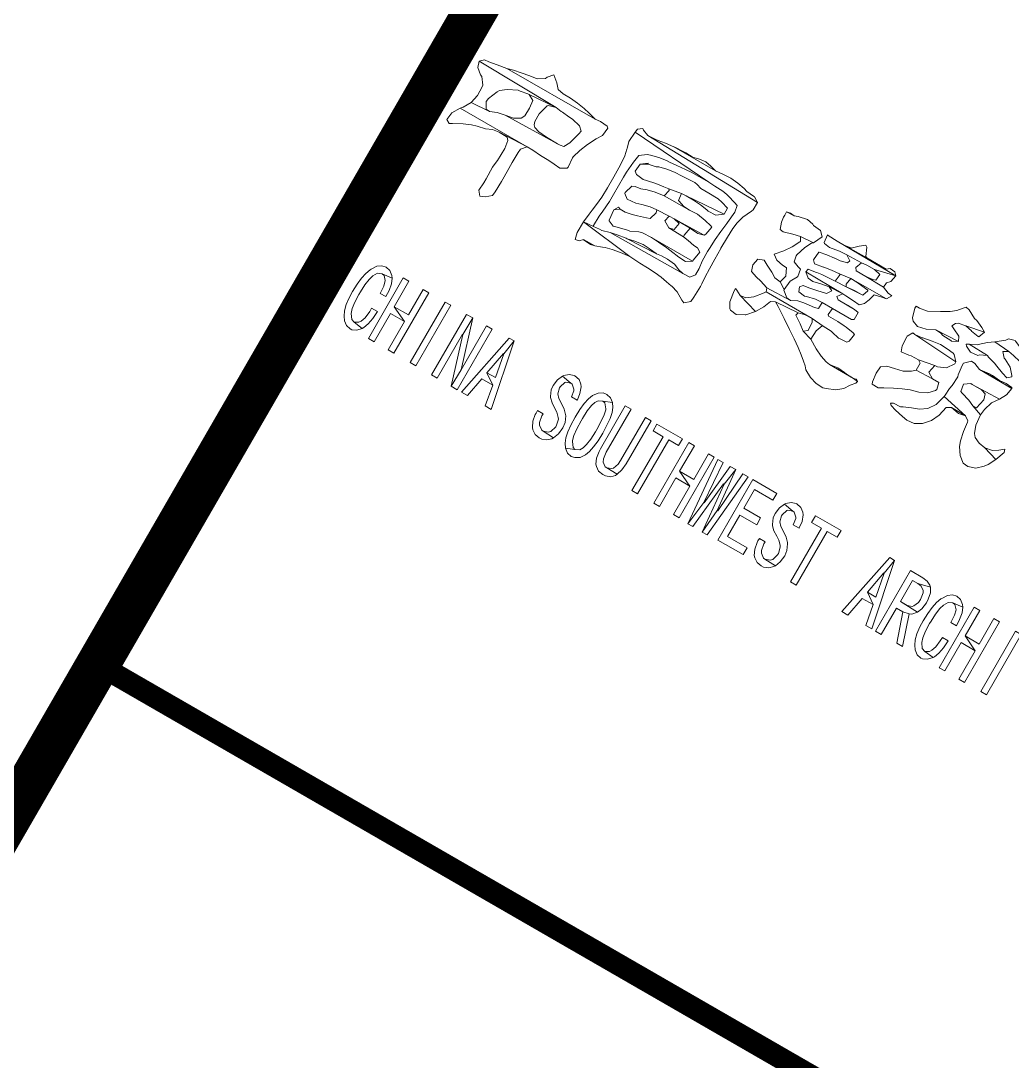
# Model space of a CAD drawing. Header units: millimetres. Extents: x 216654360 to 218309126, y 218099985 to 219647706.
# Drawn here: x 217537440 to 217551062, y 219225308 to 219239613 of the extents above; entities that cross this region are included whole.
import ezdxf
from ezdxf.enums import TextEntityAlignment as Align

# ---------------------------------------------------------------- set-up
doc = ezdxf.new("R2010")
doc.units = ezdxf.units.MM
doc.header["$LTSCALE"] = 1000
doc.layers.add('A-ANNO-TTLB', color=7, linetype='Continuous')
doc.layers.add('BTTK', color=7, linetype='Continuous')
doc.styles.add('A_Standard', font='SIMPLEX', dxfattribs={"width": 0.7, "bigfont": 'HZ'})
doc.styles.add('XN_02', font='STZHONGS.TTF', dxfattribs={"width": 0.8})

# ---------------------------------------------------------------- blocks, each defined once
blk = doc.blocks.new('2017-0911-140129')
at = {"lineweight": 0}
for points in [[(-62.436, 20.317), (-62.675, 20.284), (-62.8, 20.251), (-63.381, 20.24), (-63.407, 20.24), (-62.084, 20.24), (-62.264, 20.284)], [(-59.232, 20.343), (-59.486, 20.284), (-59.592, 20.244), (-59.831, 20.24), (-59.831, 20.134), (-59.831, 20.067), (-59.813, 19.921), (-59.739, 19.726), (-59.636, 19.715), (-59.379, 19.792), (-59.155, 19.84), (-58.765, 19.873), (-58.641, 20.134), (-58.765, 20.262), (-58.769, 20.262), (-59.001, 20.284), (-59.037, 20.306), (-59.041, 20.306)], [(-57.483, 20.531), (-57.63, 20.413), (-57.792, 20.262), (-57.806, 20.259), (-57.983, 20.24), (-57.288, 20.24), (-57.329, 20.259), (-57.432, 20.497)], [(-54.249, 20.435), (-54.37, 20.284), (-54.418, 20.226), (-54.565, 20.112), (-54.793, 19.976), (-55.109, 19.81), (-55.139, 19.799), (-55.341, 19.77), (-55.451, 19.77), (-55.451, 19.704), (-55.377, 19.446), (-55.319, 19.373), (-55.139, 19.303), (-54.892, 19.362), (-54.657, 19.48), (-53.955, 19.513), (-54.025, 19.641), (-54.242, 19.748), (-54.334, 19.792), (-54.279, 19.898), (-54.22, 19.943), (-53.992, 19.983), (-53.467, 20.09), (-53.591, 20.167), (-53.812, 20.262), (-53.889, 20.281), (-54.135, 20.413)], [(-67.254, 20.306), (-67.379, 20.156), (-67.405, 20.104), (-67.596, 19.983), (-67.809, 19.95), (-68.055, 19.902), (-68.276, 19.858), (-68.463, 19.81), (-65.663, 19.818), (-65.883, 19.876), (-66.071, 19.917), (-66.302, 19.954), (-66.534, 19.976), (-66.769, 19.983), (-66.949, 20.012), (-67.074, 20.156)], [(-64.531, 20.053), (-64.546, 19.744), (-64.498, 19.553), (-64.491, 19.535), (-64.454, 19.351), (-64.432, 19.072), (-64.425, 18.697), (-64.421, 18.351), (-64.428, 18.05), (-64.45, 17.8), (-64.48, 17.602), (-64.502, 17.469), (-64.527, 17.205), (-64.226, 17.234), (-64.237, 17.264), (-64.226, 17.558), (-64.211, 17.727), (-64.189, 18.05), (-64.189, 18.271), (-64.189, 18.546), (-64.189, 18.825), (-64.186, 18.983), (-64.156, 19.318), (-64.12, 19.546), (-63.939, 19.682), (-63.851, 19.715), (-63.623, 19.777), (-63.399, 19.81), (-63.304, 19.814), (-63.08, 19.829), (-62.822, 19.854), (-62.8, 19.858), (-62.646, 19.869), (-62.403, 19.873), (-62.084, 19.876)], [(-64.399, 20.248), (-64.516, 20.156), (-64.531, 20.053), (-62.084, 19.876), (-61.889, 19.865), (-61.628, 19.851), (-61.488, 19.832), (-61.43, 19.814), (-61.198, 19.748), (-61.099, 19.711), (-61.055, 19.52), (-61.092, 19.167), (-61.095, 19.138), (-61.125, 18.87), (-61.147, 18.594), (-61.161, 18.307), (-61.165, 18.208), (-61.161, 17.903), (-61.128, 17.686), (-61.132, 17.488), (-61.235, 17.348), (-61.452, 17.341), (-63.741, 17.322), (-63.748, 17.319), (-63.976, 17.256), (-64.046, 17.256), (-64.226, 17.234), (-64.527, 17.205), (-62.947, 17.021), (-62.848, 17.014), (-62.62, 17.003), (-62.37, 16.999), (-62.12, 16.977), (-61.918, 16.955), (-61.724, 16.918), (-61.558, 16.893), (-61.544, 16.889), (-61.338, 16.83), (-61.11, 16.698), (-61.025, 16.661), (-60.875, 16.786), (-60.864, 16.933), (-60.856, 17.278), (-60.856, 17.363), (-60.871, 17.569), (-60.882, 17.826), (-60.889, 18.12), (-60.893, 18.458), (-60.893, 18.469), (-60.889, 18.825), (-60.878, 19.101), (-60.856, 19.296), (-60.798, 19.509), (-60.676, 19.77), (-60.658, 19.825), (-60.651, 20.064), (-64.182, 20.148), (-64.355, 20.218)], [(-61.617, 20.273), (-61.867, 20.262), (-62.084, 20.24), (-63.407, 20.24), (-63.656, 20.211), (-63.866, 20.178), (-63.932, 20.163), (-64.182, 20.148), (-60.651, 20.064), (-60.801, 20.156), (-60.831, 20.156), (-61.055, 20.178), (-61.165, 20.211), (-61.386, 20.255)], [(-63.039, 20.262), (-63.12, 20.259), (-63.381, 20.24), (-62.8, 20.251)], [(-59.721, 20.262), (-59.831, 20.24), (-59.592, 20.244)], [(-58.541, 20.248), (-58.516, 20.027), (-58.494, 20.005), (-58.321, 19.972), (-58.027, 20.027), (-57.806, 20.042), (-57.343, 20.049), (-57.185, 20.071), (-56.946, 20.071), (-56.351, 20.218), (-58.218, 20.233), (-58.516, 20.24)], [(-57.343, 20.049), (-57.806, 20.042), (-57.648, 19.939), (-57.678, 19.858), (-57.884, 19.81), (-58.045, 19.792), (-58.049, 19.792), (-58.28, 19.77), (-58.497, 19.726), (-58.508, 19.718), (-58.53, 19.469), (-58.449, 19.384), (-58.189, 19.424), (-58.185, 19.428), (-57.961, 19.465), (-57.722, 19.491), (-57.38, 19.531), (-56.256, 19.538), (-56.171, 19.682), (-56.296, 19.696), (-56.487, 19.774), (-57.057, 19.788), (-57.362, 19.792), (-57.417, 19.862)], [(-56.586, 20.306), (-56.675, 20.24), (-57.288, 20.24), (-57.983, 20.24), (-58.218, 20.233), (-56.351, 20.218), (-56.428, 20.299)], [(-56.351, 20.218), (-56.946, 20.071), (-56.748, 20.027), (-56.766, 19.832), (-56.847, 19.807), (-57.057, 19.788), (-56.487, 19.774), (-56.476, 19.921), (-56.392, 20.009)], [(-53.467, 20.09), (-53.992, 19.983), (-53.794, 19.939), (-53.79, 19.939), (-53.558, 19.898), (-53.536, 19.898)], [(-52.621, 20.31), (-52.801, 20.262), (-52.849, 20.196), (-53.088, 20.005), (-52.621, 19.961), (-52.452, 19.935), (-52.224, 19.876), (-52.037, 19.799), (-51.795, 19.718), (-51.648, 19.704), (-51.611, 19.854), (-51.721, 19.957), (-51.923, 20.082), (-52.151, 20.156), (-52.158, 20.156), (-52.342, 20.192), (-52.603, 20.306)], [(-65.505, 19.832), (-65.663, 19.818), (-68.463, 19.81), (-68.739, 19.759), (-68.981, 19.718), (-69.11, 19.704), (-69.22, 19.597), (-66.751, 19.553), (-66.571, 19.531), (-66.537, 19.531), (-66.317, 19.513), (-66.196, 19.502), (-65.946, 19.443), (-65.832, 19.34), (-65.85, 19.237), (-65.935, 18.903), (-66.03, 18.73), (-66.137, 18.715), (-66.218, 18.715), (-67.857, 18.678), (-68.085, 18.623), (-68.283, 18.546), (-68.842, 18.513), (-68.966, 18.289), (-69.022, 18.226), (-66.894, 18.223), (-66.721, 18.219), (-66.46, 18.201), (-66.196, 18.197), (-66.012, 18.179), (-65.832, 18.164), (-65.652, 18.267), (-65.641, 18.3), (-65.67, 18.587), (-65.663, 18.616), (-65.597, 18.855), (-65.498, 19.105), (-65.362, 19.362), (-65.262, 19.531), (-65.237, 19.77), (-65.277, 19.81)], [(-58.765, 19.873), (-59.155, 19.84), (-59.093, 19.726), (-59.104, 19.7), (-59.214, 19.483), (-59.361, 19.27), (-59.541, 19.061), (-59.398, 18.954), (-59.199, 18.91), (-59.074, 18.91), (-59.07, 18.91), (-58.964, 18.697), (-59.019, 18.48), (-58.821, 18.355), (-58.791, 18.631), (-58.677, 18.844), (-58.674, 18.847), (-58.714, 19.061), (-58.802, 19.083), (-58.964, 19.145), (-59.001, 19.318), (-58.993, 19.351), (-58.909, 19.641), (-58.802, 19.832)], [(-53.088, 20.005), (-53.25, 19.884), (-53.448, 19.704), (-53.459, 19.696), (-53.665, 19.597), (-53.07, 19.575), (-53.026, 19.553), (-52.801, 19.491), (-52.706, 19.45), (-52.478, 19.362), (-52.309, 19.307), (-52.206, 19.402), (-52.224, 19.435), (-52.375, 19.604), (-52.603, 19.726), (-52.64, 19.74), (-52.765, 19.876), (-52.621, 19.961)], [(-69.22, 19.597), (-69.165, 19.435), (-69.003, 19.296), (-68.944, 19.277), (-68.805, 19.083), (-68.794, 19.028), (-68.786, 18.759), (-68.842, 18.513), (-68.283, 18.546), (-68.39, 18.557), (-68.5, 18.737), (-68.481, 18.844), (-68.371, 19.123), (-68.327, 19.182), (-68.158, 19.311), (-67.886, 19.446), (-67.831, 19.446), (-67.614, 19.491), (-67.574, 19.498), (-66.751, 19.553)], [(-66.751, 19.553), (-67.574, 19.498), (-67.397, 19.402), (-67.379, 19.175), (-67.379, 18.932), (-67.434, 18.818), (-67.614, 18.715), (-67.857, 18.678), (-66.218, 18.715), (-66.571, 18.719), (-66.824, 18.741), (-66.982, 18.785), (-67.037, 18.844), (-67.063, 18.928), (-67.063, 19.171), (-66.986, 19.469), (-66.967, 19.498)], [(-62.418, 19.671), (-62.642, 19.66), (-62.804, 19.656), (-63.039, 19.641), (-63.271, 19.608), (-63.487, 19.553), (-63.55, 19.52), (-63.778, 19.469), (-63.969, 19.366), (-63.991, 19.123), (-63.914, 19.061), (-63.686, 19.039), (-63.598, 19.061), (-63.333, 19.112), (-63.094, 19.152), (-62.947, 19.167), (-62.587, 19.233), (-62.444, 19.237), (-61.286, 19.325), (-61.29, 19.513), (-61.507, 19.575), (-61.635, 19.604), (-61.937, 19.619), (-62.19, 19.619), (-62.334, 19.66)], [(-63.796, 19.491), (-63.969, 19.366), (-63.778, 19.469)], [(-56.256, 19.538), (-57.38, 19.531), (-57.193, 19.531), (-57.02, 19.513), (-56.822, 19.491), (-56.814, 19.472), (-56.873, 19.296), (-57.38, 19.274), (-57.722, 19.252), (-57.861, 19.244), (-58.13, 19.23), (-58.28, 19.211), (-58.313, 19.197), (-58.53, 19.167), (-58.552, 19.072), (-57.362, 19.061), (-57.266, 19.053), (-57.016, 19.035), (-56.822, 19.017), (-56.711, 19.123), (-56.675, 19.233), (-56.656, 19.274), (-56.605, 19.469), (-56.388, 19.513)], [(-57.38, 19.531), (-57.722, 19.491), (-57.696, 19.476), (-57.722, 19.252), (-57.38, 19.274), (-57.421, 19.336)], [(-53.955, 19.513), (-54.657, 19.48), (-54.495, 19.469), (-54.411, 19.443), (-54.154, 19.424), (-54.124, 19.424)], [(-53.665, 19.597), (-53.738, 19.553), (-53.702, 19.513), (-53.522, 19.424), (-53.305, 19.446), (-53.272, 19.48), (-53.07, 19.575)], [(-62.587, 19.233), (-62.947, 19.167), (-62.922, 19.13), (-62.966, 18.932), (-62.165, 18.943), (-62.352, 18.954), (-62.55, 19.017), (-62.558, 19.02)], [(-61.286, 19.325), (-62.444, 19.237), (-62.205, 19.233), (-61.977, 19.219), (-61.757, 19.189), (-61.705, 19.175), (-61.47, 19.189)], [(-57.138, 19.299), (-57.38, 19.274), (-56.873, 19.296), (-56.913, 19.299)], [(-54.345, 19.189), (-54.587, 19.16), (-54.856, 19.105), (-54.874, 19.097), (-55.091, 19.083), (-53.738, 18.991), (-53.882, 19.145), (-53.926, 19.156), (-54.124, 19.186)], [(-53.378, 19.215), (-53.54, 19.061), (-53.54, 18.991), (-53.503, 18.715), (-53.492, 18.66), (-53.503, 18.373), (-53.522, 18.267), (-53.54, 18.05), (-53.547, 18.006), (-52.765, 17.837), (-52.64, 17.749), (-52.636, 17.712), (-52.603, 17.436), (-52.548, 17.172), (-52.489, 17.025), (-52.349, 16.815), (-52.169, 16.676), (-52.015, 16.665), (-51.806, 16.731), (-51.629, 16.893), (-51.563, 16.988), (-51.445, 17.212), (-51.864, 17.341), (-52.07, 17.37), (-52.243, 17.451), (-52.309, 17.536), (-52.393, 17.76), (-52.423, 18.072), (-52.728, 18.179), (-52.904, 18.26), (-53.162, 18.329), (-53.213, 18.348), (-53.253, 18.565), (-53.088, 18.675), (-53.037, 18.675), (-52.188, 18.697), (-52.081, 18.899), (-52.044, 19.123), (-53.07, 19.134), (-53.268, 19.211)], [(-61.918, 18.954), (-62.165, 18.943), (-62.966, 18.932), (-63.223, 18.899), (-63.454, 18.847), (-63.612, 18.781), (-63.778, 18.759), (-63.866, 18.719), (-63.939, 18.48), (-63.932, 18.454), (-63.8, 18.344), (-63.543, 18.373), (-63.381, 18.425), (-63.146, 18.484), (-62.947, 18.502), (-62.569, 18.524), (-62.414, 18.528), (-61.47, 18.546), (-61.444, 18.594), (-61.397, 18.844), (-61.444, 18.862), (-61.65, 18.91)], [(-58.552, 19.072), (-58.405, 18.954), (-58.247, 18.939), (-58.027, 18.994), (-57.788, 19.035), (-57.362, 19.061)], [(-57.362, 19.061), (-57.788, 19.035), (-57.667, 18.976), (-57.759, 18.844), (-58.031, 18.778), (-58.262, 18.734), (-58.424, 18.715), (-58.497, 18.631), (-58.435, 18.498), (-58.244, 18.48), (-58.189, 18.495), (-57.942, 18.55), (-57.74, 18.565), (-57.413, 18.565), (-56.803, 18.565), (-56.744, 18.598), (-56.748, 18.825), (-56.873, 18.844), (-57.395, 18.844), (-57.468, 18.91)], [(-55.161, 19.09), (-55.252, 18.932), (-55.249, 18.91), (-55.234, 18.631), (-55.183, 18.48), (-54.947, 18.502), (-54.881, 18.517), (-54.657, 18.524), (-54.19, 18.609), (-54.106, 18.62), (-53.882, 18.715), (-53.738, 18.932), (-53.738, 18.991), (-55.091, 19.083)], [(-52.243, 19.167), (-52.445, 19.145), (-52.981, 19.145), (-53.07, 19.134), (-52.044, 19.123), (-52.052, 19.149)], [(-52.676, 19.167), (-52.772, 19.167), (-52.981, 19.145), (-52.445, 19.145)], [(-59.703, 18.781), (-59.864, 18.715), (-59.908, 18.509), (-59.842, 18.333), (-59.651, 18.267), (-59.497, 18.234), (-59.254, 18.157), (-58.516, 18.179), (-58.641, 18.197), (-58.821, 18.329), (-58.821, 18.355), (-59.019, 18.48), (-59.199, 18.502), (-59.35, 18.598), (-59.559, 18.697)], [(-57.097, 18.851), (-57.395, 18.844), (-56.873, 18.844)], [(-54.19, 18.609), (-54.657, 18.524), (-54.569, 18.465), (-54.569, 18.245), (-54.062, 18.267), (-54.242, 18.373)], [(-52.188, 18.697), (-53.037, 18.675), (-52.746, 18.671), (-52.603, 18.631), (-52.552, 18.473), (-52.621, 18.179), (-52.728, 18.179), (-52.423, 18.072), (-52.405, 18.252), (-52.324, 18.502)], [(-62.569, 18.524), (-62.947, 18.502), (-62.918, 18.421), (-62.984, 18.201), (-63.08, 18.168), (-63.326, 18.094), (-63.469, 18.057), (-63.668, 18.01), (-63.829, 18.01), (-63.973, 17.914), (-63.939, 17.602), (-63.932, 17.583), (-63.759, 17.514), (-63.748, 17.517), (-63.524, 17.58), (-63.363, 17.62), (-63.293, 17.627), (-63.072, 17.73), (-62.966, 17.756), (-62.694, 17.771), (-61.397, 17.771), (-61.386, 17.811), (-61.341, 18.083), (-61.452, 18.157), (-61.577, 18.157), (-61.775, 18.201), (-61.937, 18.223), (-62.414, 18.237), (-62.606, 18.351)], [(-61.47, 18.546), (-62.414, 18.528), (-61.904, 18.524), (-61.893, 18.52), (-61.65, 18.502)], [(-62.414, 18.528), (-62.227, 18.48), (-62.264, 18.267), (-62.414, 18.237), (-61.937, 18.223), (-61.951, 18.274), (-61.904, 18.524)], [(-57.413, 18.565), (-57.74, 18.565), (-57.737, 18.565), (-57.74, 18.373), (-57.85, 18.348), (-58.17, 18.307), (-58.336, 18.271), (-58.516, 18.179), (-59.254, 18.157), (-59.217, 18.05), (-57.755, 18.05), (-57.391, 18.013), (-57.127, 18.01), (-57.09, 17.995), (-56.855, 17.944), (-56.829, 17.944), (-56.605, 17.966), (-56.564, 18.013), (-56.531, 18.245), (-56.583, 18.271), (-56.822, 18.307), (-56.891, 18.315), (-57.104, 18.326), (-57.395, 18.329), (-57.428, 18.362)], [(-69.022, 18.226), (-69.158, 17.999), (-69.183, 17.771), (-69.073, 17.708), (-69, 17.749), (-68.739, 17.888), (-68.529, 17.98), (-68.371, 18.028), (-68.14, 18.079), (-67.956, 18.157), (-67.761, 18.186), (-66.894, 18.223)], [(-66.894, 18.223), (-67.761, 18.186), (-67.508, 18.179), (-67.441, 18.105), (-67.405, 17.874), (-67.416, 17.492), (-67.423, 17.473), (-67.441, 17.264), (-67.434, 16.893), (-67.434, 16.768), (-67.452, 16.525), (-67.346, 16.396), (-67.214, 16.455), (-67.056, 16.591), (-67.045, 16.709), (-67.037, 17.043), (-67.037, 17.117), (-67.037, 17.363), (-67.037, 17.646), (-67.037, 17.966), (-67.03, 18.076)], [(-63.895, 18.035), (-63.973, 17.914), (-63.829, 18.01)], [(-59.217, 18.05), (-59.251, 17.999), (-59.442, 17.76), (-59.618, 17.631), (-59.783, 17.605), (-59.199, 17.44), (-59.067, 17.657), (-58.982, 17.881), (-58.857, 17.944), (-58.17, 17.988), (-57.972, 18.039), (-57.755, 18.05)], [(-57.755, 18.05), (-57.703, 17.966), (-57.685, 17.708), (-57.792, 17.62), (-57.505, 17.536), (-57.487, 17.811), (-57.413, 18.01), (-57.391, 18.013)], [(-53.863, 18.267), (-54.062, 18.267), (-54.569, 18.245), (-54.668, 18.157), (-54.87, 18.046), (-55.109, 17.988), (-55.322, 17.94), (-55.469, 17.837), (-55.484, 17.627), (-55.451, 17.363), (-55.429, 17.311), (-55.234, 17.3), (-55.094, 17.385), (-54.863, 17.51), (-54.646, 17.613), (-54.437, 17.694), (-54.242, 17.749), (-54.201, 17.76), (-53.981, 17.863), (-53.827, 18.028), (-53.816, 18.068)], [(-61.397, 17.771), (-62.694, 17.771), (-62.459, 17.756), (-62.187, 17.73), (-61.977, 17.708), (-61.83, 17.686), (-61.801, 17.679), (-61.551, 17.668)], [(-58.17, 17.988), (-58.857, 17.944), (-58.729, 17.863), (-58.42, 17.664), (-58.144, 17.48), (-57.902, 17.315), (-57.692, 17.164), (-57.52, 17.032), (-57.376, 16.918), (-57.27, 16.823), (-57.2, 16.742), (-56.983, 16.617), (-56.766, 16.551), (-56.55, 16.547), (-56.465, 16.573), (-56.215, 16.676), (-56.039, 16.812), (-55.936, 16.977), (-55.829, 17.106), (-55.811, 17.172), (-55.947, 17.187), (-56.711, 17.194), (-56.825, 17.209), (-57.02, 17.275), (-57.248, 17.381), (-57.505, 17.536), (-57.792, 17.62), (-57.972, 17.756), (-58.189, 17.899)], [(-53.547, 18.006), (-53.614, 17.73), (-53.621, 17.708), (-53.768, 17.492), (-53.955, 17.363), (-54.161, 17.282), (-54.37, 17.194), (-54.437, 17.161), (-54.657, 17.15), (-54.731, 17.106), (-54.675, 17.062), (-54.51, 17.01), (-54.26, 16.955), (-54.106, 16.922), (-53.889, 16.948), (-53.683, 17.062), (-53.669, 17.08), (-53.518, 17.26), (-53.408, 17.492), (-53.342, 17.771), (-53.217, 17.837), (-52.765, 17.837)], [(-52.765, 17.837), (-53.217, 17.837), (-53.217, 17.837), (-52.967, 17.793)], [(-62.014, 17.477), (-62.209, 17.473), (-62.352, 17.451), (-63.252, 17.407), (-63.285, 17.403), (-63.543, 17.363), (-63.741, 17.322), (-61.452, 17.341), (-61.595, 17.374), (-61.775, 17.451)], [(-62.793, 17.488), (-63.072, 17.451), (-63.252, 17.407), (-62.352, 17.451), (-62.359, 17.451), (-62.587, 17.473), (-62.602, 17.477)], [(-59.993, 17.708), (-59.993, 17.631), (-59.945, 17.311), (-59.846, 17.15), (-59.813, 17.124), (-59.622, 17.095), (-59.398, 17.212), (-59.383, 17.227), (-59.199, 17.44), (-59.783, 17.605), (-59.938, 17.686)], [(-51.376, 17.58), (-51.504, 17.473), (-51.648, 17.385), (-51.864, 17.341), (-51.445, 17.212), (-51.343, 17.492)], [(-64.527, 17.205), (-64.535, 16.87), (-64.516, 16.804), (-64.48, 16.676), (-64.369, 16.698), (-64.281, 16.786), (-63.932, 16.793), (-63.723, 16.87), (-63.656, 16.893), (-63.462, 16.948), (-63.227, 16.988), (-62.947, 17.021)], [(-56.465, 17.223), (-56.711, 17.194), (-55.947, 17.187), (-56.171, 17.194), (-56.245, 17.209)], [(-55.866, 17.212), (-55.947, 17.187), (-55.811, 17.172)], [(-63.932, 16.793), (-64.281, 16.786), (-64.278, 16.782), (-64.046, 16.764)], [(-68.603, 13.42), (-68.724, 13.394), (-68.838, 13.31), (-68.93, 13.163), (-68.944, 13.137), (-68.996, 12.99), (-69.036, 12.817), (-69.058, 12.611), (-69.066, 12.376), (-69.058, 12.185), (-69.036, 11.979), (-68.992, 11.81), (-68.93, 11.678), (-68.853, 11.572), (-68.739, 11.483), (-68.61, 11.454), (-68.559, 11.458), (-68.434, 11.516), (-68.327, 11.634), (-68.61, 11.667), (-68.702, 11.7), (-68.797, 11.836), (-68.842, 11.965), (-68.867, 12.156), (-68.875, 12.398), (-68.875, 12.476), (-68.864, 12.703), (-68.838, 12.891), (-68.797, 13.027), (-68.72, 13.155), (-68.603, 13.207), (-68.309, 13.24), (-68.353, 13.299), (-68.467, 13.391)], [(-68.309, 13.24), (-68.603, 13.207), (-68.537, 13.196), (-68.437, 13.086), (-68.397, 12.935), (-68.382, 12.714), (-68.209, 12.714), (-68.213, 12.905), (-68.246, 13.093)], [(-67.864, 13.398), (-68.044, 13.398), (-68.044, 11.476), (-67.864, 11.476), (-67.864, 12.376), (-67.416, 12.376), (-67.864, 12.589)], [(-67.232, 13.398), (-67.416, 13.398), (-67.416, 12.589), (-67.864, 12.589), (-67.416, 12.376), (-67.416, 11.476), (-67.232, 11.476)], [(-66.541, 11.476), (-66.721, 11.476), (-66.721, 13.398), (-66.541, 13.398), (-66.541, 11.476)], [(-65.843, 13.398), (-66.038, 13.398), (-66.038, 11.476), (-65.858, 11.476), (-65.858, 12.872), (-65.85, 12.872)], [(-65.843, 13.398), (-65.85, 12.872), (-65.417, 11.476), (-65.409, 12.005)], [(-65.222, 13.398), (-65.402, 13.398), (-65.402, 12.005), (-65.409, 12.005), (-65.417, 11.476), (-65.222, 11.476)], [(-64.538, 13.42), (-64.696, 13.42), (-65.09, 11.476), (-64.899, 11.476), (-64.788, 12.071), (-64.443, 12.071), (-64.752, 12.288), (-64.623, 12.972), (-64.608, 12.972)], [(-64.538, 13.42), (-64.608, 12.972), (-64.483, 12.288), (-64.752, 12.288), (-64.443, 12.071), (-64.333, 11.476), (-64.145, 11.476)], [(-62.903, 13.244), (-62.973, 13.086), (-62.999, 12.894), (-62.984, 12.762), (-62.911, 12.6), (-62.892, 12.571), (-62.789, 12.468), (-62.642, 12.376), (-62.543, 12.31), (-62.44, 12.207), (-62.414, 12.167), (-62.37, 11.994), (-62.37, 11.943), (-62.425, 11.77), (-62.477, 11.711), (-62.613, 11.667), (-62.271, 11.656), (-62.209, 11.814), (-62.187, 12.016), (-62.209, 12.178), (-62.282, 12.343), (-62.308, 12.376), (-62.414, 12.483), (-62.55, 12.578), (-62.686, 12.667), (-62.771, 12.758), (-62.819, 12.928), (-62.815, 12.961), (-62.764, 13.13), (-62.745, 13.148), (-62.613, 13.196)], [(-62.613, 13.42), (-62.635, 13.42), (-62.767, 13.38), (-62.881, 13.277), (-62.903, 13.244), (-62.613, 13.196), (-62.565, 13.188), (-62.455, 13.097), (-62.436, 13.056), (-62.407, 12.872), (-62.227, 12.872), (-62.227, 12.887), (-62.253, 13.075), (-62.315, 13.251), (-62.356, 13.31), (-62.466, 13.394)], [(-61.599, 13.42), (-61.709, 13.402), (-61.826, 13.328), (-61.922, 13.196), (-61.922, 13.196), (-61.973, 13.063), (-62.01, 12.894), (-62.032, 12.689), (-62.04, 12.442), (-62.04, 12.439), (-62.032, 12.196), (-62.01, 11.99), (-61.973, 11.821), (-61.922, 11.689), (-61.845, 11.572), (-61.599, 11.667), (-61.672, 11.693), (-61.771, 11.825), (-61.782, 11.851), (-61.819, 11.987), (-61.841, 12.185), (-61.849, 12.442), (-61.849, 12.516), (-61.838, 12.758), (-61.812, 12.942), (-61.771, 13.06), (-61.716, 13.148), (-61.599, 13.207), (-61.349, 13.306), (-61.463, 13.391)], [(-61.349, 13.306), (-61.599, 13.207), (-61.529, 13.188), (-61.426, 13.06), (-61.415, 13.038), (-61.382, 12.902), (-61.363, 12.703), (-61.356, 12.442), (-61.356, 12.376), (-61.367, 12.13), (-61.389, 11.946), (-61.426, 11.825), (-61.485, 11.73), (-61.599, 11.667), (-61.845, 11.572), (-61.731, 11.483), (-61.599, 11.454), (-61.488, 11.476), (-61.371, 11.553), (-61.275, 11.689), (-61.228, 11.821), (-61.194, 11.99), (-61.172, 12.196), (-61.165, 12.442), (-61.172, 12.685), (-61.194, 12.894), (-61.228, 13.063), (-61.275, 13.196)], [(-60.82, 13.398), (-61.003, 13.398), (-61.003, 12.038), (-61, 11.954), (-60.967, 11.763), (-60.9, 11.612), (-60.856, 11.557), (-60.742, 11.48), (-60.592, 11.454), (-60.507, 11.461), (-60.375, 11.513), (-60.279, 11.612), (-60.254, 11.663), (-60.592, 11.667), (-60.643, 11.674), (-60.757, 11.759), (-60.794, 11.836), (-60.82, 12.038)], [(-60.184, 13.398), (-60.364, 13.398), (-60.364, 12.038), (-60.375, 11.913), (-60.426, 11.759), (-60.463, 11.719), (-60.592, 11.667), (-60.254, 11.663), (-60.202, 11.829), (-60.184, 12.038)], [(-59.188, 13.398), (-59.996, 13.398), (-59.996, 13.185), (-59.68, 13.185), (-59.68, 11.476), (-59.5, 11.476), (-59.5, 13.185), (-59.188, 13.185)], [(-58.81, 13.398), (-58.99, 13.398), (-58.99, 11.476), (-58.81, 11.476), (-58.81, 12.376), (-58.361, 12.376), (-58.81, 12.589)], [(-58.181, 13.398), (-58.361, 13.398), (-58.361, 12.589), (-58.81, 12.589), (-58.361, 12.376), (-58.361, 11.476), (-58.181, 11.476)], [(-57.891, 13.398), (-58.064, 13.398), (-57.891, 11.454), (-57.803, 12.174)], [(-57.498, 13.398), (-57.67, 13.398), (-57.788, 12.174), (-57.803, 12.174), (-57.891, 11.454), (-57.733, 11.454), (-57.59, 12.894), (-57.575, 12.894)], [(-57.498, 13.398), (-57.575, 12.894), (-57.435, 11.454), (-57.38, 12.174)], [(-57.104, 13.398), (-57.277, 13.398), (-57.362, 12.174), (-57.38, 12.174), (-57.435, 11.454), (-57.277, 11.454)], [(-56.193, 13.398), (-56.954, 13.398), (-56.954, 11.476), (-56.153, 11.476), (-56.153, 11.689), (-56.774, 11.689), (-56.774, 12.376), (-56.241, 12.376), (-56.241, 12.589), (-56.774, 12.589), (-56.774, 13.185), (-56.193, 13.185)], [(-55.862, 13.244), (-55.932, 13.086), (-55.958, 12.894), (-55.943, 12.762), (-55.87, 12.6), (-55.848, 12.571), (-55.749, 12.468), (-55.602, 12.376), (-55.502, 12.31), (-55.399, 12.207), (-55.374, 12.167), (-55.326, 11.994), (-55.33, 11.943), (-55.381, 11.77), (-55.436, 11.711), (-55.572, 11.667), (-55.23, 11.656), (-55.168, 11.814), (-55.146, 12.016), (-55.168, 12.178), (-55.241, 12.343), (-55.267, 12.376), (-55.374, 12.483), (-55.51, 12.578), (-55.646, 12.667), (-55.73, 12.758), (-55.774, 12.928), (-55.774, 12.961), (-55.719, 13.13), (-55.704, 13.148), (-55.572, 13.196)], [(-55.572, 13.42), (-55.594, 13.42), (-55.726, 13.38), (-55.837, 13.277), (-55.862, 13.244), (-55.572, 13.196), (-55.524, 13.188), (-55.414, 13.097), (-55.396, 13.056), (-55.366, 12.872), (-55.186, 12.872), (-55.186, 12.887), (-55.208, 13.075), (-55.274, 13.251), (-55.315, 13.31), (-55.425, 13.394)], [(-54.157, 13.398), (-54.966, 13.398), (-54.966, 13.185), (-54.653, 13.185), (-54.653, 11.476), (-54.47, 11.476), (-54.47, 13.185), (-54.157, 13.185)], [(-52.467, 13.42), (-52.625, 13.42), (-53.018, 11.476), (-52.827, 11.476), (-52.717, 12.071), (-52.371, 12.071), (-52.68, 12.288), (-52.555, 12.972), (-52.537, 12.972)], [(-52.467, 13.42), (-52.537, 12.972), (-52.412, 12.288), (-52.68, 12.288), (-52.371, 12.071), (-52.261, 11.476), (-52.074, 11.476)], [(-51.556, 13.398), (-51.949, 13.398), (-51.949, 11.476), (-51.769, 11.476), (-51.769, 12.31), (-51.563, 12.31), (-51.39, 12.343), (-51.32, 12.38), (-51.21, 12.501), (-51.769, 12.523), (-51.769, 13.185), (-51.596, 13.185), (-51.251, 13.277), (-51.287, 13.31), (-51.409, 13.376)], [(-51.251, 13.277), (-51.596, 13.185), (-51.482, 13.17), (-51.376, 13.097), (-51.343, 13.038), (-51.313, 12.847), (-51.32, 12.747), (-51.383, 12.6), (-51.416, 12.567), (-51.548, 12.523), (-51.769, 12.523), (-51.21, 12.501), (-51.151, 12.641), (-51.129, 12.847), (-51.137, 12.953), (-51.173, 13.141)], [(-50.494, 13.42), (-50.619, 13.394), (-50.729, 13.31), (-50.824, 13.163), (-50.839, 13.137), (-50.891, 12.99), (-50.927, 12.817), (-50.949, 12.611), (-50.957, 12.376), (-50.953, 12.185), (-50.927, 11.979), (-50.887, 11.81), (-50.824, 11.678), (-50.747, 11.572), (-50.633, 11.483), (-50.501, 11.454), (-50.453, 11.458), (-50.328, 11.516), (-50.218, 11.634), (-50.501, 11.667), (-50.597, 11.7), (-50.692, 11.836), (-50.733, 11.965), (-50.762, 12.156), (-50.769, 12.398), (-50.769, 12.476), (-50.758, 12.703), (-50.733, 12.891), (-50.692, 13.027), (-50.615, 13.155), (-50.494, 13.207), (-50.203, 13.24), (-50.247, 13.299), (-50.361, 13.391)], [(-50.203, 13.24), (-50.494, 13.207), (-50.431, 13.196), (-50.328, 13.086), (-50.288, 12.935), (-50.273, 12.714), (-50.1, 12.714), (-50.108, 12.905), (-50.141, 13.093)], [(-49.755, 13.398), (-49.935, 13.398), (-49.935, 11.476), (-49.755, 11.476), (-49.755, 12.376), (-49.307, 12.376), (-49.755, 12.589)], [(-49.127, 13.398), (-49.307, 13.398), (-49.307, 12.589), (-49.755, 12.589), (-49.307, 12.376), (-49.307, 11.476), (-49.127, 11.476)], [(-48.436, 11.476), (-48.616, 11.476), (-48.616, 13.398), (-48.436, 13.398), (-48.436, 11.476)], [(-51.39, 12.343), (-51.563, 12.31), (-51.28, 11.476), (-51.093, 11.476)], [(-68.198, 12.24), (-68.382, 12.24), (-68.382, 12.134), (-68.404, 11.924), (-68.452, 11.792), (-68.492, 11.733), (-68.61, 11.667), (-68.327, 11.634), (-68.305, 11.671), (-68.25, 11.818), (-68.213, 12.009)], [(-62.848, 12.082), (-63.028, 12.082), (-63.028, 12.005), (-63.028, 11.954), (-62.995, 11.766), (-62.918, 11.612), (-62.874, 11.557), (-62.756, 11.48), (-62.613, 11.454), (-62.536, 11.461), (-62.403, 11.513), (-62.297, 11.612), (-62.271, 11.656), (-62.613, 11.667), (-62.657, 11.674), (-62.778, 11.759), (-62.815, 11.825), (-62.848, 12.016)], [(-55.807, 12.082), (-55.987, 12.082), (-55.987, 12.005), (-55.987, 11.954), (-55.954, 11.766), (-55.877, 11.612), (-55.833, 11.557), (-55.715, 11.48), (-55.572, 11.454), (-55.495, 11.461), (-55.363, 11.513), (-55.256, 11.612), (-55.23, 11.656), (-55.572, 11.667), (-55.616, 11.674), (-55.737, 11.759), (-55.774, 11.825), (-55.807, 12.016)], [(-50.093, 12.24), (-50.273, 12.24), (-50.277, 12.134), (-50.299, 11.924), (-50.347, 11.792), (-50.387, 11.733), (-50.501, 11.667), (-50.218, 11.634), (-50.196, 11.671), (-50.145, 11.818), (-50.108, 12.009)]]:
    blk.add_lwpolyline(points, close=True, dxfattribs=at)
blk = doc.blocks.new('InsertFrame330AD14F84C64FA79C55606A994A6CCF')
at = {"layer": 'BTTK'}
for points, const_width in [([(761, 584), (761, 10)], 1.2), ([(831, 524), (761, 524)], 0.6)]:
    blk.add_lwpolyline(points, dxfattribs=dict(at, const_width=const_width))
blk.add_blockref('2017-0911-140129', (831, 524))
at = {"layer": 'A-ANNO-TTLB', "style": 'A_Standard', "flags": 1}
blk.add_attdef('是否会签', (0, 0), '', height=350, dxfattribs=at)
at = {"layer": 'BTTK', "style": 'XN_02'}
blk.add_attdef('LZTQINS', text='', height=2, dxfattribs=at).set_placement((831, 10), align=Align.MIDDLE)

msp = doc.modelspace()

# ---------------------------------------------------------------- block references
at = {"layer": 'A-ANNO-TTLB', "xscale": 499.9999999999999, "yscale": 499.9999999999999, "zscale": 499.9999999999999, "rotation": 330.0099772030881}
msp.add_blockref('InsertFrame330AD14F84C64FA79C55606A994A6CCF', (217077984, 219194035), dxfattribs=at)

doc.saveas('drawing.dxf')
